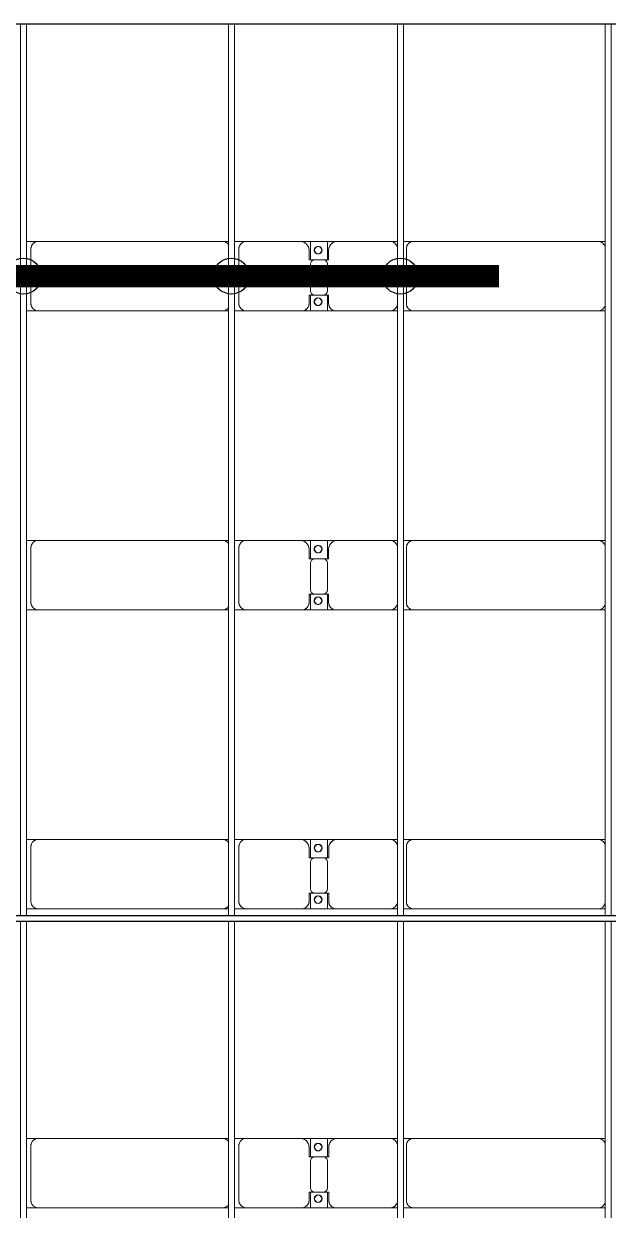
# Model space of a CAD drawing. Header units: millimetres. Extents: x -248177 to 167033, y 156986 to 268923.
# Drawn here: x -229111 to -225203, y 214489 to 222423 of the extents above; entities that cross this region are included whole.
import ezdxf

# ---------------------------------------------------------------- set-up
doc = ezdxf.new("R2010")
doc.units = ezdxf.units.MM
for name, color, linetype, lineweight in [('A-DETL-MBND', 5, 'Continuous', 9), ('A-GENM', 13, 'Continuous', 9), ('S-BEAM', 12, 'Continuous', 9)]:
    doc.layers.add(name, color=color, linetype=linetype, lineweight=lineweight)
doc.layers.add('GC-HOP 40x60 GIA CUONG', color=1, linetype='Continuous')

# ---------------------------------------------------------------- blocks, each defined once
blk = doc.blocks.new('Dai phao do pin - DẢI PHAO ĐỠ PIN-V27-BỐ TRÍ KHUNG KẾT CẤU BÈ PIN 02')
at = {"layer": 'A-DETL-MBND', "color": 8}
for p, q in [((9339.7, 241.6), (9419.7, 241.6)), ((9339.7, 241.6), (9419.7, 241.6)), ((10650.3, 241.6), (9419.7, 241.6)), ((10650.3, 241.6), (10689.7, 241.6)), ((10650.3, 241.6), (10689.7, 241.6)), ((10729.7, 241.6), (10809.7, 241.6)), ((10729.7, 241.6), (10809.7, 241.6)), ((11169.7, 241.6), (10809.7, 241.6)), ((11169.7, 241.6), (11352.2, 241.6)), ((11352.2, 241.6), (11169.7, 241.6)), ((11237.8, 241.6), (11420.3, 241.6)), ((11237.8, 116.2), (11237.8, 241.6)), ((11420.3, 241.6), (11237.8, 241.6)), ((11352.2, 241.6), (11352.2, 116.2)), ((11770.3, 241.6), (11420.3, 241.6)), ((11770.3, 241.6), (11819.7, 241.6)), ((11770.3, 241.6), (11819.7, 241.6)), ((11859.7, 241.6), (11929.7, 241.6)), ((11859.7, 241.6), (11929.7, 241.6)), ((13160.3, 241.6), (11929.7, 241.6)), ((13160.3, 241.6), (13209.7, 241.6)), ((13160.3, 241.6), (13209.7, 241.6)), ((9369.7, 191.6), (9369.7, -173.4)), ((10759.7, 191.6), (10759.7, -173.4)), ((11229.7, 118.2), (11229.7, 181.6)), ((11360.3, 181.6), (11360.3, 118.2)), ((11879.7, 191.6), (11879.7, -173.4)), ((11322.2, 118.2), (11229.7, 118.2)), ((11237.8, 88.2), (11237.8, -88.2)), ((11360.3, 118.2), (11267.8, 118.2)), ((11352.2, -88.2), (11352.2, 88.2)), ((11229.7, -173.4), (11229.7, -118.2)), ((11229.7, -118.2), (11322.2, -118.2)), ((11237.8, -223.4), (11237.8, -116.2)), ((11267.8, -118.2), (11360.3, -118.2)), ((11352.2, -116.2), (11352.2, -223.4)), ((11360.3, -118.2), (11360.3, -173.4)), ((9419.7, -223.4), (9339.7, -223.4)), ((9419.7, -223.4), (9339.7, -223.4)), ((9419.7, -223.4), (10650.3, -223.4)), ((10689.7, -223.4), (10650.3, -223.4)), ((10689.7, -223.4), (10650.3, -223.4)), ((10809.7, -223.4), (10729.7, -223.4)), ((10809.7, -223.4), (10729.7, -223.4)), ((10809.7, -223.4), (11179.7, -223.4)), ((11352.2, -223.4), (11179.7, -223.4)), ((11179.7, -223.4), (11352.2, -223.4)), ((11410.3, -223.4), (11237.8, -223.4)), ((11237.8, -223.4), (11410.3, -223.4)), ((11410.3, -223.4), (11770.3, -223.4)), ((11819.7, -223.4), (11770.3, -223.4)), ((11819.7, -223.4), (11770.3, -223.4)), ((11929.7, -223.4), (11859.7, -223.4)), ((11929.7, -223.4), (11859.7, -223.4)), ((11929.7, -223.4), (13160.3, -223.4)), ((13209.7, -223.4), (13160.3, -223.4)), ((13209.7, -223.4), (13160.3, -223.4))]:
    blk.add_line(p, q, dxfattribs=at)
for centre, radius, start, end in [((9419.7, 191.6), 50, 90, 180), ((9419.7, 191.6), 50, 105, 135), ((10650.3, 191.6), 50, 30, 90), ((10650.3, 191.6), 50, 60, 90), ((10809.7, 191.6), 50, 90, 180), ((10809.7, 191.6), 50, 105, 180), ((11169.7, 181.6), 60, 360, 90), ((11420.3, 181.6), 60, 90, 180), ((11770.3, 191.6), 50, 15, 90), ((11770.3, 191.6), 50, 15, 75), ((11929.7, 191.6), 50, 90, 180), ((11929.7, 191.6), 50, 105, 135), ((13160.3, 191.6), 50, 15, 90), ((13160.3, 191.6), 50, 60, 90), ((9419.7, 191.6), 50, 150, 180), ((11169.7, 181.6), 60, 360, 60), ((11288.6, 183.2), 25, 0, 180), ((11288.6, 183.2), 25, 180, 0), ((11288.6, 183.2), 25, 0, 165), ((11291.4, 183.2), 25, 360, 180), ((11291.4, 183.2), 25, 90, 180), ((11291.4, 183.2), 25, 180, 0), ((11291.4, 183.2), 25, 180, 300), ((11288.6, 183.2), 25, 210, 0), ((11291.4, 183.2), 25, 15, 75), ((11291.4, 183.2), 25, 330, 345), ((11420.3, 181.6), 60, 120, 180), ((11929.7, 191.6), 50, 150, 180), ((13160.3, 191.6), 50, 15, 30), ((11267.8, 88.2), 30, 90, 180), ((11322.2, 88.2), 30, 0, 90), ((11267.8, -88.2), 30, 180, 270), ((11288.6, -161.8), 25, 0, 180), ((11288.6, -161.8), 25, 105, 165), ((11291.4, -161.8), 25, 360, 180), ((11291.4, -161.8), 25, 105, 180), ((11288.6, -161.8), 25, 360, 75), ((11291.4, -161.8), 25, 15, 75), ((11322.2, -88.2), 30, 270, 360), ((9419.7, -173.4), 50, 180, 270), ((9419.7, -173.4), 50, 180, 210), ((9419.7, -173.4), 50, 240, 270), ((10650.3, -173.4), 50, 270, 330), ((10650.3, -173.4), 50, 285, 300), ((10809.7, -173.4), 50, 180, 270), ((10809.7, -173.4), 50, 180, 255), ((11179.7, -173.4), 50, 270, 0), ((11179.7, -173.4), 50, 285, 0), ((11288.6, -161.8), 25, 180, 0), ((11288.6, -161.8), 25, 195, 360), ((11291.4, -161.8), 25, 180, 360), ((11291.4, -161.8), 25, 180, 270), ((11291.4, -161.8), 25, 285, 345), ((11410.3, -173.4), 50, 180, 270), ((11410.3, -173.4), 50, 180, 255), ((11770.3, -173.4), 50, 270, 345), ((11770.3, -173.4), 50, 285, 345), ((11929.7, -173.4), 50, 180, 270), ((11929.7, -173.4), 50, 180, 210), ((11929.7, -173.4), 50, 240, 270), ((13160.3, -173.4), 50, 270, 345), ((13160.3, -173.4), 50, 330, 345)]:
    blk.add_arc(centre, radius, start, end, dxfattribs=at)
blk = doc.blocks.new('Dai phao do pin - DẢI PHAO ĐỠ PIN-V28-BỐ TRÍ KHUNG KẾT CẤU BÈ PIN 02')
at = {"layer": 'A-DETL-MBND', "color": 8}
for p, q in [((9339.7, 241.6), (9419.7, 241.6)), ((9339.7, 241.6), (9419.7, 241.6)), ((10650.3, 241.6), (9419.7, 241.6)), ((10650.3, 241.6), (10689.7, 241.6)), ((10650.3, 241.6), (10689.7, 241.6)), ((10729.7, 241.6), (10809.7, 241.6)), ((10729.7, 241.6), (10809.7, 241.6)), ((11169.7, 241.6), (10809.7, 241.6)), ((11169.7, 241.6), (11352.2, 241.6)), ((11352.2, 241.6), (11169.7, 241.6)), ((11237.8, 241.6), (11420.3, 241.6)), ((11237.8, 116.2), (11237.8, 241.6)), ((11420.3, 241.6), (11237.8, 241.6)), ((11352.2, 241.6), (11352.2, 116.2)), ((11770.3, 241.6), (11420.3, 241.6)), ((11770.3, 241.6), (11819.7, 241.6)), ((11770.3, 241.6), (11819.7, 241.6)), ((11859.7, 241.6), (11929.7, 241.6)), ((11859.7, 241.6), (11929.7, 241.6)), ((13160.3, 241.6), (11929.7, 241.6)), ((13160.3, 241.6), (13209.7, 241.6)), ((13160.3, 241.6), (13209.7, 241.6)), ((9369.7, 191.6), (9369.7, -173.4)), ((10759.7, 191.6), (10759.7, -173.4)), ((11229.7, 118.2), (11229.7, 181.6)), ((11360.3, 181.6), (11360.3, 118.2)), ((11879.7, 191.6), (11879.7, -173.4)), ((11322.2, 118.2), (11229.7, 118.2)), ((11237.8, 88.2), (11237.8, -88.2)), ((11360.3, 118.2), (11267.8, 118.2)), ((11352.2, -88.2), (11352.2, 88.2)), ((11229.7, -173.4), (11229.7, -118.2)), ((11229.7, -118.2), (11322.2, -118.2)), ((11237.8, -223.4), (11237.8, -116.2)), ((11267.8, -118.2), (11360.3, -118.2)), ((11352.2, -116.2), (11352.2, -223.4)), ((11360.3, -118.2), (11360.3, -173.4)), ((9419.7, -223.4), (9339.7, -223.4)), ((9419.7, -223.4), (9339.7, -223.4)), ((9419.7, -223.4), (10650.3, -223.4)), ((10689.7, -223.4), (10650.3, -223.4)), ((10689.7, -223.4), (10650.3, -223.4)), ((10809.7, -223.4), (10729.7, -223.4)), ((10809.7, -223.4), (10729.7, -223.4)), ((10809.7, -223.4), (11179.7, -223.4)), ((11352.2, -223.4), (11179.7, -223.4)), ((11179.7, -223.4), (11352.2, -223.4)), ((11410.3, -223.4), (11237.8, -223.4)), ((11237.8, -223.4), (11410.3, -223.4)), ((11410.3, -223.4), (11770.3, -223.4)), ((11819.7, -223.4), (11770.3, -223.4)), ((11819.7, -223.4), (11770.3, -223.4)), ((11929.7, -223.4), (11859.7, -223.4)), ((11929.7, -223.4), (11859.7, -223.4)), ((11929.7, -223.4), (13160.3, -223.4)), ((13209.7, -223.4), (13160.3, -223.4)), ((13209.7, -223.4), (13160.3, -223.4))]:
    blk.add_line(p, q, dxfattribs=at)
for centre, radius, start, end in [((9419.7, 191.6), 50, 90, 180), ((9419.7, 191.6), 50, 105, 135), ((10650.3, 191.6), 50, 30, 90), ((10650.3, 191.6), 50, 60, 90), ((10809.7, 191.6), 50, 90, 180), ((10809.7, 191.6), 50, 105, 180), ((11169.7, 181.6), 60, 360, 90), ((11420.3, 181.6), 60, 90, 180), ((11770.3, 191.6), 50, 15, 90), ((11770.3, 191.6), 50, 15, 75), ((11929.7, 191.6), 50, 90, 180), ((11929.7, 191.6), 50, 105, 135), ((13160.3, 191.6), 50, 15, 90), ((13160.3, 191.6), 50, 60, 90), ((9419.7, 191.6), 50, 150, 180), ((11169.7, 181.6), 60, 360, 60), ((11288.6, 183.2), 25, 0, 180), ((11288.6, 183.2), 25, 180, 0), ((11288.6, 183.2), 25, 0, 165), ((11291.4, 183.2), 25, 360, 180), ((11291.4, 183.2), 25, 90, 180), ((11291.4, 183.2), 25, 180, 0), ((11291.4, 183.2), 25, 180, 300), ((11288.6, 183.2), 25, 210, 0), ((11291.4, 183.2), 25, 15, 75), ((11291.4, 183.2), 25, 330, 345), ((11420.3, 181.6), 60, 120, 180), ((11929.7, 191.6), 50, 150, 180), ((13160.3, 191.6), 50, 15, 30), ((11267.8, 88.2), 30, 90, 180), ((11322.2, 88.2), 30, 0, 90), ((11267.8, -88.2), 30, 180, 270), ((11288.6, -161.8), 25, 0, 180), ((11288.6, -161.8), 25, 105, 165), ((11291.4, -161.8), 25, 360, 180), ((11291.4, -161.8), 25, 105, 180), ((11288.6, -161.8), 25, 360, 75), ((11291.4, -161.8), 25, 15, 75), ((11322.2, -88.2), 30, 270, 360), ((9419.7, -173.4), 50, 180, 270), ((9419.7, -173.4), 50, 190.77697, 210), ((9419.7, -173.4), 50, 240, 270), ((10650.3, -173.4), 50, 270, 330), ((10650.3, -173.4), 50, 285, 300), ((10809.7, -173.4), 50, 180, 270), ((10809.7, -173.4), 50, 180, 255), ((11179.7, -173.4), 50, 270, 0), ((11179.7, -173.4), 50, 285, 0), ((11288.6, -161.8), 25, 180, 0), ((11288.6, -161.8), 25, 195, 360), ((11291.4, -161.8), 25, 180, 360), ((11291.4, -161.8), 25, 180, 270), ((11291.4, -161.8), 25, 285, 345), ((11410.3, -173.4), 50, 180, 270), ((11410.3, -173.4), 50, 180, 255), ((11770.3, -173.4), 50, 270, 349.18546), ((11770.3, -173.4), 50, 285, 349.18546), ((11929.7, -173.4), 50, 180, 270), ((11929.7, -173.4), 50, 190.81549, 210), ((11929.7, -173.4), 50, 240, 270), ((13160.3, -173.4), 50, 270, 349.16413), ((13160.3, -173.4), 50, 330, 349.16413)]:
    blk.add_arc(centre, radius, start, end, dxfattribs=at)
blk = doc.blocks.new('Dai phao do pin - DẢI PHAO ĐỠ PIN-V29-BỐ TRÍ KHUNG KẾT CẤU BÈ PIN 02')
at = {"layer": 'A-DETL-MBND', "color": 8}
for p, q in [((9339.7, 241.6), (9419.7, 241.6)), ((9339.7, 241.6), (9419.7, 241.6)), ((10650.3, 241.6), (9419.7, 241.6)), ((10650.3, 241.6), (10689.7, 241.6)), ((10650.3, 241.6), (10689.7, 241.6)), ((10729.7, 241.6), (10809.7, 241.6)), ((10729.7, 241.6), (10809.7, 241.6)), ((11169.7, 241.6), (10809.7, 241.6)), ((11169.7, 241.6), (11352.2, 241.6)), ((11352.2, 241.6), (11169.7, 241.6)), ((11237.8, 241.6), (11420.3, 241.6)), ((11237.8, 116.2), (11237.8, 241.6)), ((11420.3, 241.6), (11237.8, 241.6)), ((11352.2, 241.6), (11352.2, 116.2)), ((11770.3, 241.6), (11420.3, 241.6)), ((11770.3, 241.6), (11819.7, 241.6)), ((11770.3, 241.6), (11819.7, 241.6)), ((11859.7, 241.6), (11929.7, 241.6)), ((11859.7, 241.6), (11929.7, 241.6)), ((13160.3, 241.6), (11929.7, 241.6)), ((13160.3, 241.6), (13209.7, 241.6)), ((13160.3, 241.6), (13209.7, 241.6)), ((9369.7, 191.6), (9369.7, -173.4)), ((10759.7, 191.6), (10759.7, -173.4)), ((11229.7, 118.2), (11229.7, 181.6)), ((11360.3, 181.6), (11360.3, 118.2)), ((11879.7, 191.6), (11879.7, -173.4)), ((11322.2, 118.2), (11229.7, 118.2)), ((11237.8, 88.2), (11237.8, -88.2)), ((11360.3, 118.2), (11267.8, 118.2)), ((11352.2, -88.2), (11352.2, 88.2)), ((11229.7, -173.4), (11229.7, -118.2)), ((11229.7, -118.2), (11322.2, -118.2)), ((11237.8, -223.4), (11237.8, -116.2)), ((11267.8, -118.2), (11360.3, -118.2)), ((11352.2, -116.2), (11352.2, -223.4)), ((11360.3, -118.2), (11360.3, -173.4)), ((9419.7, -223.4), (9339.7, -223.4)), ((9419.7, -223.4), (9339.7, -223.4)), ((9419.7, -223.4), (10650.3, -223.4)), ((10689.7, -223.4), (10650.3, -223.4)), ((10689.7, -223.4), (10650.3, -223.4)), ((10809.7, -223.4), (10729.7, -223.4)), ((10809.7, -223.4), (10729.7, -223.4)), ((10809.7, -223.4), (11179.7, -223.4)), ((11352.2, -223.4), (11179.7, -223.4)), ((11179.7, -223.4), (11352.2, -223.4)), ((11410.3, -223.4), (11237.8, -223.4)), ((11237.8, -223.4), (11410.3, -223.4)), ((11410.3, -223.4), (11770.3, -223.4)), ((11819.7, -223.4), (11770.3, -223.4)), ((11819.7, -223.4), (11770.3, -223.4)), ((11929.7, -223.4), (11859.7, -223.4)), ((11929.7, -223.4), (11859.7, -223.4)), ((11929.7, -223.4), (13160.3, -223.4)), ((13209.7, -223.4), (13160.3, -223.4)), ((13209.7, -223.4), (13160.3, -223.4))]:
    blk.add_line(p, q, dxfattribs=at)
for centre, radius, start, end in [((9419.7, 191.6), 50, 90, 180), ((9419.7, 191.6), 50, 105, 135), ((10650.3, 191.6), 50, 30, 90), ((10650.3, 191.6), 50, 60, 90), ((10809.7, 191.6), 50, 90, 180), ((10809.7, 191.6), 50, 105, 180), ((11169.7, 181.6), 60, 360, 90), ((11420.3, 181.6), 60, 90, 180), ((11770.3, 191.6), 50, 15, 90), ((11770.3, 191.6), 50, 15, 75), ((11929.7, 191.6), 50, 90, 180), ((11929.7, 191.6), 50, 105, 135), ((13160.3, 191.6), 50, 15, 90), ((13160.3, 191.6), 50, 60, 90), ((9419.7, 191.6), 50, 150, 180), ((11169.7, 181.6), 60, 360, 60), ((11288.6, 183.2), 25, 0, 180), ((11288.6, 183.2), 25, 180, 0), ((11288.6, 183.2), 25, 0, 165), ((11291.4, 183.2), 25, 360, 180), ((11291.4, 183.2), 25, 90, 180), ((11291.4, 183.2), 25, 180, 0), ((11291.4, 183.2), 25, 180, 300), ((11288.6, 183.2), 25, 210, 0), ((11291.4, 183.2), 25, 15, 75), ((11291.4, 183.2), 25, 330, 345), ((11420.3, 181.6), 60, 120, 180), ((11929.7, 191.6), 50, 150, 180), ((13160.3, 191.6), 50, 15, 30), ((11267.8, 88.2), 30, 90, 180), ((11322.2, 88.2), 30, 0, 90), ((11267.8, -88.2), 30, 180, 270), ((11288.6, -161.8), 25, 0, 180), ((11288.6, -161.8), 25, 105, 165), ((11291.4, -161.8), 25, 360, 180), ((11291.4, -161.8), 25, 105, 180), ((11288.6, -161.8), 25, 360, 75), ((11291.4, -161.8), 25, 15, 75), ((11322.2, -88.2), 30, 270, 360), ((9419.7, -173.4), 50, 180, 270), ((9419.7, -173.4), 50, 180, 210), ((9419.7, -173.4), 50, 240, 270), ((10650.3, -173.4), 50, 270, 330), ((10650.3, -173.4), 50, 285, 300), ((10809.7, -173.4), 50, 180, 270), ((10809.7, -173.4), 50, 180, 255), ((11179.7, -173.4), 50, 270, 0), ((11179.7, -173.4), 50, 285, 0), ((11288.6, -161.8), 25, 180, 0), ((11288.6, -161.8), 25, 195, 360), ((11291.4, -161.8), 25, 180, 360), ((11291.4, -161.8), 25, 180, 270), ((11291.4, -161.8), 25, 285, 345), ((11410.3, -173.4), 50, 180, 270), ((11410.3, -173.4), 50, 180, 255), ((11770.3, -173.4), 50, 270, 345), ((11770.3, -173.4), 50, 285, 345), ((11929.7, -173.4), 50, 180, 270), ((11929.7, -173.4), 50, 180, 210), ((11929.7, -173.4), 50, 240, 270), ((13160.3, -173.4), 50, 270, 345), ((13160.3, -173.4), 50, 330, 345)]:
    blk.add_arc(centre, radius, start, end, dxfattribs=at)
blk = doc.blocks.new('Dai phao do pin - DẢI PHAO ĐỠ PIN-V30-BỐ TRÍ KHUNG KẾT CẤU BÈ PIN 02')
at = {"layer": 'A-DETL-MBND', "color": 8}
for p, q in [((9339.7, 241.6), (9419.7, 241.6)), ((9339.7, 241.6), (9419.7, 241.6)), ((10650.3, 241.6), (9419.7, 241.6)), ((10650.3, 241.6), (10689.7, 241.6)), ((10650.3, 241.6), (10689.7, 241.6)), ((10729.7, 241.6), (10809.7, 241.6)), ((10729.7, 241.6), (10809.7, 241.6)), ((11169.7, 241.6), (10809.7, 241.6)), ((11169.7, 241.6), (11352.2, 241.6)), ((11352.2, 241.6), (11169.7, 241.6)), ((11237.8, 241.6), (11420.3, 241.6)), ((11237.8, 116.2), (11237.8, 241.6)), ((11420.3, 241.6), (11237.8, 241.6)), ((11352.2, 241.6), (11352.2, 116.2)), ((11770.3, 241.6), (11420.3, 241.6)), ((11770.3, 241.6), (11819.7, 241.6)), ((11770.3, 241.6), (11819.7, 241.6)), ((11859.7, 241.6), (11929.7, 241.6)), ((11859.7, 241.6), (11929.7, 241.6)), ((13160.3, 241.6), (11929.7, 241.6)), ((13160.3, 241.6), (13209.7, 241.6)), ((13160.3, 241.6), (13209.7, 241.6)), ((9369.7, 191.6), (9369.7, -173.4)), ((10759.7, 191.6), (10759.7, -173.4)), ((11229.7, 118.2), (11229.7, 181.6)), ((11360.3, 181.6), (11360.3, 118.2)), ((11879.7, 191.6), (11879.7, -173.4)), ((11322.2, 118.2), (11229.7, 118.2)), ((11237.8, 88.2), (11237.8, -88.2)), ((11360.3, 118.2), (11267.8, 118.2)), ((11352.2, -88.2), (11352.2, 88.2)), ((11229.7, -173.4), (11229.7, -118.2)), ((11229.7, -118.2), (11322.2, -118.2)), ((11237.8, -223.4), (11237.8, -116.2)), ((11267.8, -118.2), (11360.3, -118.2)), ((11352.2, -116.2), (11352.2, -223.4)), ((11360.3, -118.2), (11360.3, -173.4)), ((9419.7, -223.4), (9339.7, -223.4)), ((9419.7, -223.4), (9339.7, -223.4)), ((9419.7, -223.4), (10650.3, -223.4)), ((10689.7, -223.4), (10650.3, -223.4)), ((10689.7, -223.4), (10650.3, -223.4)), ((10809.7, -223.4), (10729.7, -223.4)), ((10809.7, -223.4), (10729.7, -223.4)), ((10809.7, -223.4), (11179.7, -223.4)), ((11352.2, -223.4), (11179.7, -223.4)), ((11179.7, -223.4), (11352.2, -223.4)), ((11410.3, -223.4), (11237.8, -223.4)), ((11237.8, -223.4), (11410.3, -223.4)), ((11410.3, -223.4), (11770.3, -223.4)), ((11819.7, -223.4), (11770.3, -223.4)), ((11819.7, -223.4), (11770.3, -223.4)), ((11929.7, -223.4), (11859.7, -223.4)), ((11929.7, -223.4), (11859.7, -223.4)), ((11929.7, -223.4), (13160.3, -223.4)), ((13209.7, -223.4), (13160.3, -223.4)), ((13209.7, -223.4), (13160.3, -223.4))]:
    blk.add_line(p, q, dxfattribs=at)
for centre, radius, start, end in [((9419.7, 191.6), 50, 90, 180), ((9419.7, 191.6), 50, 105, 135), ((10650.3, 191.6), 50, 30, 90), ((10650.3, 191.6), 50, 60, 90), ((10809.7, 191.6), 50, 90, 180), ((10809.7, 191.6), 50, 105, 180), ((11169.7, 181.6), 60, 360, 90), ((11420.3, 181.6), 60, 90, 180), ((11770.3, 191.6), 50, 15, 90), ((11770.3, 191.6), 50, 15, 75), ((11929.7, 191.6), 50, 90, 180), ((11929.7, 191.6), 50, 105, 135), ((13160.3, 191.6), 50, 15, 90), ((13160.3, 191.6), 50, 60, 90), ((9419.7, 191.6), 50, 150, 180), ((11169.7, 181.6), 60, 360, 60), ((11288.6, 183.2), 25, 0, 180), ((11288.6, 183.2), 25, 180, 0), ((11288.6, 183.2), 25, 0, 165), ((11291.4, 183.2), 25, 360, 180), ((11291.4, 183.2), 25, 90, 180), ((11291.4, 183.2), 25, 180, 0), ((11291.4, 183.2), 25, 180, 300), ((11288.6, 183.2), 25, 210, 0), ((11291.4, 183.2), 25, 15, 75), ((11291.4, 183.2), 25, 330, 345), ((11420.3, 181.6), 60, 120, 180), ((11929.7, 191.6), 50, 150, 180), ((13160.3, 191.6), 50, 15, 30), ((11267.8, 88.2), 30, 90, 180), ((11322.2, 88.2), 30, 0, 90), ((11267.8, -88.2), 30, 180, 270), ((11288.6, -161.8), 25, 0, 180), ((11288.6, -161.8), 25, 105, 165), ((11291.4, -161.8), 25, 360, 180), ((11291.4, -161.8), 25, 105, 180), ((11288.6, -161.8), 25, 360, 75), ((11291.4, -161.8), 25, 15, 75), ((11322.2, -88.2), 30, 270, 360), ((9419.7, -173.4), 50, 180, 270), ((9419.7, -173.4), 50, 180, 210), ((9419.7, -173.4), 50, 240, 270), ((10650.3, -173.4), 50, 270, 330), ((10650.3, -173.4), 50, 285, 300), ((10809.7, -173.4), 50, 180, 270), ((10809.7, -173.4), 50, 180, 255), ((11179.7, -173.4), 50, 270, 0), ((11179.7, -173.4), 50, 285, 0), ((11288.6, -161.8), 25, 180, 0), ((11288.6, -161.8), 25, 195, 360), ((11291.4, -161.8), 25, 180, 360), ((11291.4, -161.8), 25, 180, 270), ((11291.4, -161.8), 25, 285, 345), ((11410.3, -173.4), 50, 180, 270), ((11410.3, -173.4), 50, 180, 255), ((11770.3, -173.4), 50, 270, 345), ((11770.3, -173.4), 50, 285, 345), ((11929.7, -173.4), 50, 180, 270), ((11929.7, -173.4), 50, 180, 210), ((11929.7, -173.4), 50, 240, 270), ((13160.3, -173.4), 50, 270, 345), ((13160.3, -173.4), 50, 330, 345)]:
    blk.add_arc(centre, radius, start, end, dxfattribs=at)
blk = doc.blocks.new('Dầm C52 - Dầm C52-24592-BỐ TRÍ KHUNG KẾT CẤU BÈ PIN 02')
at = {"layer": 'S-BEAM', "color": 1}
for p, q in [((-10192.9, 20), (-4232.9, 20)), ((-4192.9, 20), (1767.1, 20)), ((-4232.9, -20), (-10192.9, -20)), ((1767.1, -20), (-4192.9, -20))]:
    blk.add_line(p, q, dxfattribs=at)
blk = doc.blocks.new('Dầm C52 - Hộp 40x60-16517-BỐ TRÍ KHUNG KẾT CẤU BÈ PIN 02')
at = {"layer": 'S-BEAM', "color": 3, "lineweight": 25}
for p, q in [((-109999.4, 20), (109999.4, 20)), ((109999.4, -20), (-109999.4, -20))]:
    blk.add_line(p, q, dxfattribs=at)
blk = doc.blocks.new('Dầm C52 - Hộp 40x60-25240-BỐ TRÍ KHUNG KẾT CẤU BÈ PIN 02')
at = {"layer": 'S-BEAM', "color": 3, "lineweight": 25}
blk.add_line((146419.4, -20), (-146419.4, -20), dxfattribs=at)
blk = doc.blocks.new('HOBANMONG_BEPIN 2_rvt-1-BỐ TRÍ KHUNG KẾT CẤU BÈ PIN 02')
at = {"layer": 'A-GENM', "lineweight": 9, "rotation": 0.0007586094741477002}
for name, p in [('Dai phao do pin - DẢI PHAO ĐỠ PIN-V30-BỐ TRÍ KHUNG KẾT CẤU BÈ PIN 02', (-238432.7, 220725.8)), ('Dai phao do pin - DẢI PHAO ĐỠ PIN-V29-BỐ TRÍ KHUNG KẾT CẤU BÈ PIN 02', (-238432.7, 218726.6)), ('Dai phao do pin - DẢI PHAO ĐỠ PIN-V28-BỐ TRÍ KHUNG KẾT CẤU BÈ PIN 02', (-238432.6, 216727.5)), ('Dai phao do pin - DẢI PHAO ĐỠ PIN-V27-BỐ TRÍ KHUNG KẾT CẤU BÈ PIN 02', (-238432.6, 214728.3))]:
    blk.add_blockref(name, p, dxfattribs=at)
at = {"layer": 'S-BEAM', "lineweight": 9}
for name, p, rotation in [('Dầm C52 - Dầm C52-24592-BỐ TRÍ KHUNG KẾT CẤU BÈ PIN 02', (-229113, 220652.2), 90.00075860989138), ('Dầm C52 - Dầm C52-24592-BỐ TRÍ KHUNG KẾT CẤU BÈ PIN 02', (-227723, 220652.2), 90.00075860989138), ('Dầm C52 - Dầm C52-24592-BỐ TRÍ KHUNG KẾT CẤU BÈ PIN 02', (-226593, 220652.2), 90.00075860989138), ('Dầm C52 - Dầm C52-24592-BỐ TRÍ KHUNG KẾT CẤU BÈ PIN 02', (-225203, 220652.2), 90.00075860989138), ('Dầm C52 - Hộp 40x60-25240-BỐ TRÍ KHUNG KẾT CẤU BÈ PIN 02', (-94734.8, 222441), 0.0007586094741477002), ('Dầm C52 - Hộp 40x60-16517-BỐ TRÍ KHUNG KẾT CẤU BÈ PIN 02', (-131154.7, 216440.5), 0.0007586094741477002)]:
    blk.add_blockref(name, p, dxfattribs=dict(at, rotation=rotation))

msp = doc.modelspace()

# ---------------------------------------------------------------- linework, layer by layer
at = {"layer": 'GC-HOP 40x60 GIA CUONG', "const_width": 150}
msp.add_lwpolyline([(-240934, 220735.3), (-225934, 220735.3)], dxfattribs=at)
at = {"layer": 'GC-HOP 40x60 GIA CUONG'}
for centre in [(-229113, 220735.3), (-227723, 220735.3), (-226593, 220735.3)]:
    msp.add_circle(centre, 120, dxfattribs=at)

# ---------------------------------------------------------------- block references
at = {"lineweight": 5}
msp.add_blockref('HOBANMONG_BEPIN 2_rvt-1-BỐ TRÍ KHUNG KẾT CẤU BÈ PIN 02', (0, 0), dxfattribs=at)

doc.saveas('drawing.dxf')
